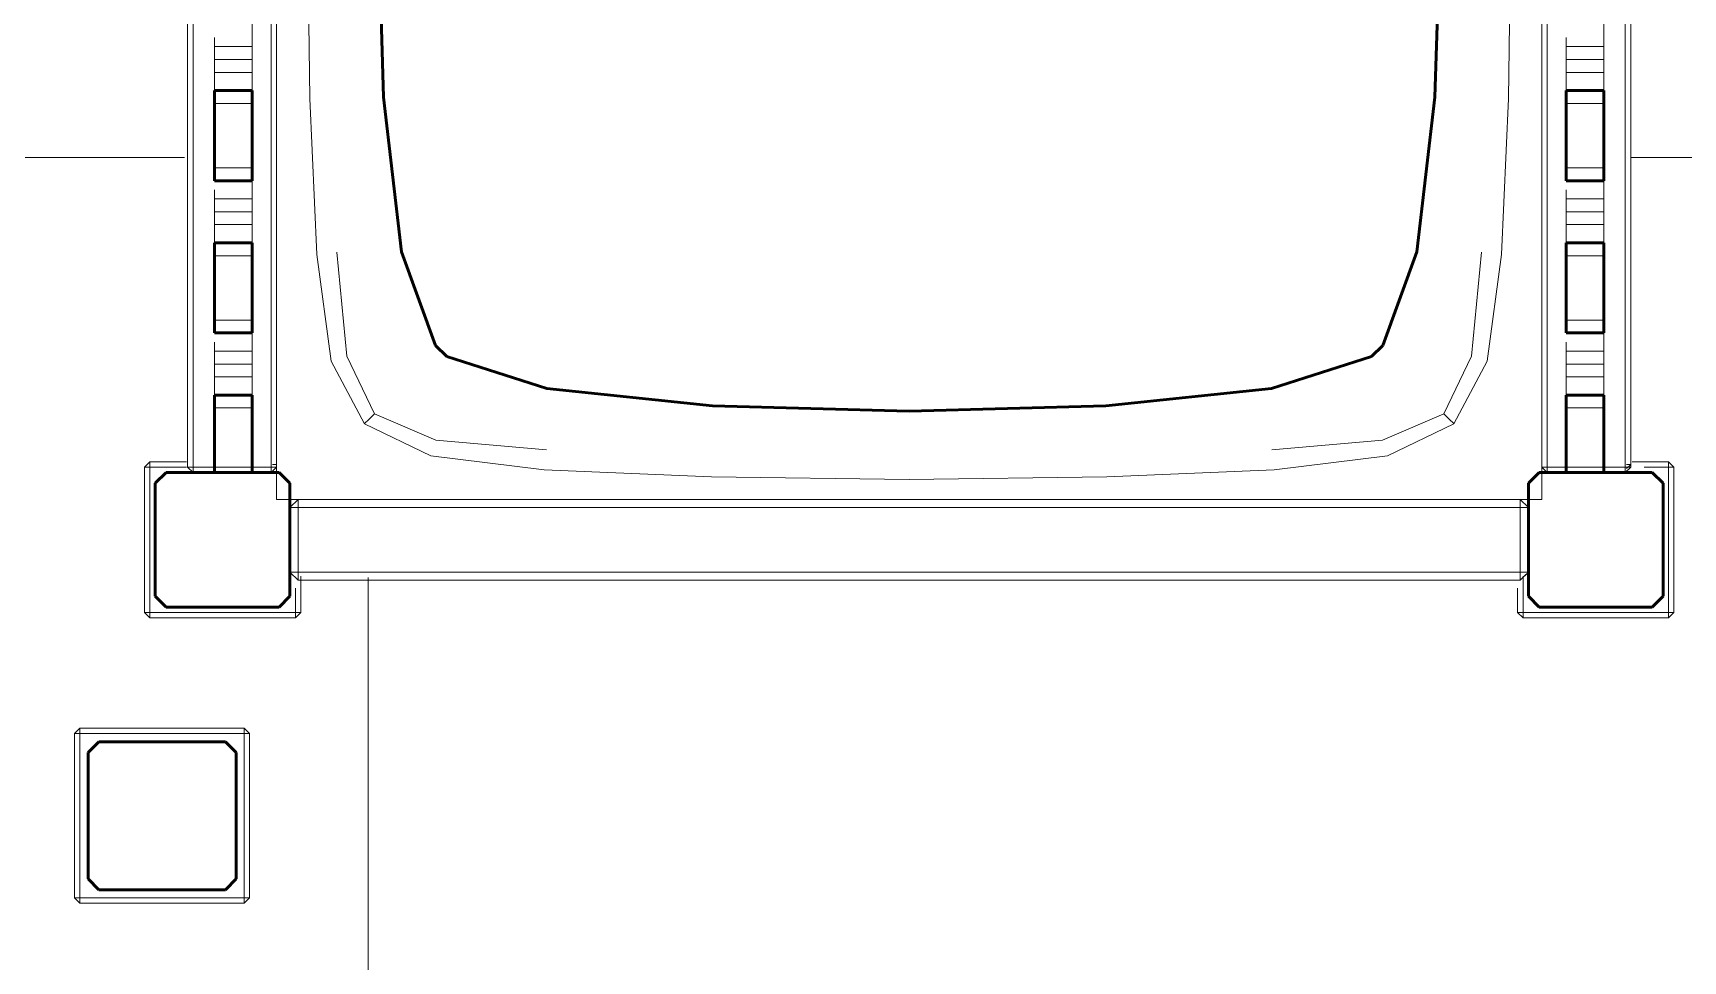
# Model space of a CAD drawing. Header units: metres. Extents: x 10 to 831, y 10 to 584.
# Drawn here: x 642.52 to 662.95, y 456.72 to 468.21 of the extents above; entities that cross this region are included whole.
import ezdxf

# ---------------------------------------------------------------- set-up
doc = ezdxf.new("R2010")
doc.units = ezdxf.units.M
doc.layers.add('CUT', color=7, linetype='Continuous', lineweight=50)
doc.layers.add('VIS', color=8, linetype='Continuous', lineweight=13)

msp = doc.modelspace()

# ---------------------------------------------------------------- linework, layer by layer
at = {"layer": 'CUT'}
for p, q in [((646.857, 467.414), (646.79, 469.683)), ((659.944, 469.683), (659.876, 467.414)), ((644.767, 467.48), (644.767, 467.496)), ((644.767, 467.496), (645.233, 467.496)), ((644.767, 467.115), (644.767, 467.48)), ((645.233, 467.496), (645.233, 467.48)), ((645.233, 467.48), (645.233, 467.115)), ((661.5, 467.48), (661.5, 467.496)), ((661.5, 467.496), (661.967, 467.496)), ((661.5, 467.115), (661.5, 467.48)), ((661.967, 467.496), (661.967, 467.48)), ((661.967, 467.48), (661.967, 467.115)), ((647.08, 465.499), (646.857, 467.414)), ((659.876, 467.414), (659.653, 465.499)), ((644.767, 466.761), (644.767, 467.115)), ((645.233, 467.115), (645.233, 466.761)), ((661.5, 466.761), (661.5, 467.115)), ((661.967, 467.115), (661.967, 466.761)), ((644.767, 466.397), (644.767, 466.761)), ((645.233, 466.761), (645.233, 466.397)), ((661.5, 466.397), (661.5, 466.761)), ((661.967, 466.761), (661.967, 466.397)), ((644.767, 466.38), (644.767, 466.397)), ((645.233, 466.397), (645.233, 466.38)), ((661.5, 466.38), (661.5, 466.397)), ((661.967, 466.397), (661.967, 466.38)), ((645.233, 466.38), (644.767, 466.38)), ((661.967, 466.38), (661.5, 466.38)), ((644.767, 465.594), (644.767, 465.611)), ((644.767, 465.611), (645.233, 465.611)), ((644.767, 465.229), (644.767, 465.594)), ((645.233, 465.611), (645.233, 465.594)), ((645.233, 465.594), (645.233, 465.229)), ((661.5, 465.594), (661.5, 465.611)), ((661.5, 465.611), (661.967, 465.611)), ((661.5, 465.229), (661.5, 465.594)), ((661.967, 465.611), (661.967, 465.594)), ((661.967, 465.594), (661.967, 465.229)), ((647.501, 464.338), (647.08, 465.499)), ((659.653, 465.499), (659.232, 464.338)), ((644.767, 464.875), (644.767, 465.229)), ((645.233, 465.229), (645.233, 464.875)), ((661.5, 464.875), (661.5, 465.229)), ((661.967, 465.229), (661.967, 464.875)), ((644.767, 464.511), (644.767, 464.875)), ((645.233, 464.875), (645.233, 464.511)), ((661.5, 464.511), (661.5, 464.875)), ((661.967, 464.875), (661.967, 464.511)), ((644.767, 464.494), (644.767, 464.511)), ((645.233, 464.494), (644.767, 464.494)), ((645.233, 464.511), (645.233, 464.494)), ((661.5, 464.494), (661.5, 464.511)), ((661.967, 464.494), (661.5, 464.494)), ((661.967, 464.511), (661.967, 464.494)), ((647.643, 464.205), (647.501, 464.338)), ((648.882, 463.805), (647.643, 464.205)), ((659.09, 464.205), (657.851, 463.805)), ((659.232, 464.338), (659.09, 464.205)), ((650.933, 463.593), (648.882, 463.805)), ((657.851, 463.805), (655.8, 463.593)), ((645.233, 463.725), (644.767, 463.725)), ((644.767, 463.725), (644.767, 463.708)), ((644.767, 463.708), (644.767, 463.614)), ((644.767, 463.614), (644.767, 463.566)), ((644.767, 463.566), (644.767, 463.216)), ((645.233, 463.708), (645.233, 463.725)), ((645.233, 463.614), (645.233, 463.708)), ((645.233, 463.566), (645.233, 463.614)), ((645.233, 463.216), (645.233, 463.566)), ((653.367, 463.528), (650.933, 463.593)), ((655.8, 463.593), (653.367, 463.528)), ((661.967, 463.725), (661.5, 463.725)), ((661.5, 463.725), (661.5, 463.708)), ((661.5, 463.708), (661.5, 463.614)), ((661.5, 463.614), (661.5, 463.566)), ((661.5, 463.566), (661.5, 463.216)), ((661.967, 463.708), (661.967, 463.725)), ((661.967, 463.614), (661.967, 463.708)), ((661.967, 463.566), (661.967, 463.614)), ((661.967, 463.216), (661.967, 463.566)), ((644.767, 463.216), (644.767, 462.767)), ((645.233, 462.767), (645.233, 463.216)), ((661.5, 463.216), (661.5, 462.767)), ((661.967, 462.767), (661.967, 463.216)), ((644.033, 462.633), (644.167, 462.767)), ((644.167, 462.767), (645.567, 462.767)), ((644.767, 462.767), (645.233, 462.767)), ((645.567, 462.767), (645.7, 462.633)), ((661.033, 462.633), (661.167, 462.767)), ((661.167, 462.767), (662.567, 462.767)), ((661.5, 462.767), (661.967, 462.767)), ((662.567, 462.767), (662.7, 462.633)), ((644.033, 461.233), (644.033, 462.633)), ((645.7, 462.633), (645.7, 461.233)), ((661.033, 461.233), (661.033, 462.633)), ((662.7, 462.633), (662.7, 461.233)), ((644.167, 461.1), (644.033, 461.233)), ((645.567, 461.1), (644.167, 461.1)), ((645.7, 461.233), (645.567, 461.1)), ((661.167, 461.1), (661.033, 461.233)), ((662.567, 461.1), (661.167, 461.1)), ((662.7, 461.233), (662.567, 461.1)), ((643.2, 459.3), (643.333, 459.433)), ((643.2, 457.733), (643.2, 459.3)), ((643.333, 459.433), (644.9, 459.433)), ((644.9, 459.433), (645.033, 459.3)), ((645.033, 459.3), (645.033, 457.733)), ((643.333, 457.6), (643.2, 457.733)), ((645.033, 457.733), (644.9, 457.6)), ((644.9, 457.6), (643.333, 457.6))]:
    msp.add_line(p, q, dxfattribs=at)
at = {"layer": 'VIS'}
for p, q in [((645.533, 477.1), (645.533, 462.433)), ((644.433, 476.7), (644.433, 462.833)), ((644.5, 462.833), (644.5, 476.7)), ((645.233, 462.767), (645.233, 476.767)), ((645.467, 476.7), (645.467, 462.833)), ((645.533, 462.833), (645.533, 476.7)), ((645.533, 476.7), (645.533, 462.833)), ((645.533, 462.867), (645.533, 476.667)), ((661.2, 476.7), (661.2, 462.833)), ((661.267, 462.833), (661.267, 476.7)), ((661.967, 462.767), (661.967, 476.767)), ((662.233, 476.7), (662.233, 462.833)), ((662.3, 476.7), (662.3, 462.833)), ((662.3, 462.833), (662.3, 476.7)), ((662.3, 476.667), (662.3, 462.867)), ((662.3, 462.867), (662.3, 476.667)), ((645.914, 469.683), (645.944, 467.4)), ((646.857, 467.414), (646.79, 469.683)), ((659.944, 469.683), (659.876, 467.414)), ((660.789, 467.4), (660.819, 469.683)), ((645.233, 468.266), (645.233, 468.04)), ((661.967, 468.266), (661.967, 468.04)), ((644.767, 468.04), (644.767, 468.153)), ((644.767, 467.881), (644.767, 468.04)), ((645.233, 468.04), (644.767, 468.04)), ((645.233, 468.04), (645.233, 467.881)), ((661.5, 468.04), (661.5, 468.153)), ((661.5, 467.881), (661.5, 468.04)), ((661.967, 468.04), (661.5, 468.04)), ((661.967, 468.04), (661.967, 467.881)), ((644.767, 467.722), (644.767, 467.881)), ((644.767, 467.881), (645.233, 467.881)), ((645.233, 467.881), (645.233, 467.722)), ((661.5, 467.722), (661.5, 467.881)), ((661.5, 467.881), (661.967, 467.881)), ((661.967, 467.881), (661.967, 467.722)), ((644.767, 467.496), (644.767, 467.722)), ((645.233, 467.722), (644.767, 467.722)), ((645.233, 467.722), (645.233, 467.496)), ((661.5, 467.496), (661.5, 467.722)), ((661.967, 467.722), (661.5, 467.722)), ((661.967, 467.722), (661.967, 467.496)), ((644.767, 467.337), (644.767, 467.496)), ((644.767, 467.496), (644.767, 467.496)), ((644.767, 467.496), (644.767, 467.496)), ((644.767, 467.496), (644.767, 467.337)), ((645.233, 467.496), (644.767, 467.496)), ((645.233, 467.496), (644.767, 467.496)), ((645.233, 467.496), (644.767, 467.496)), ((644.767, 467.496), (644.767, 467.48)), ((644.767, 467.496), (645.233, 467.496)), ((644.767, 467.115), (644.767, 467.48)), ((645.233, 467.496), (645.233, 467.496)), ((645.233, 467.496), (645.233, 467.337)), ((645.233, 467.337), (645.233, 467.496)), ((645.233, 467.496), (645.233, 467.496)), ((645.233, 467.496), (645.233, 467.48)), ((645.233, 467.115), (645.233, 467.48)), ((661.5, 467.337), (661.5, 467.496)), ((661.5, 467.496), (661.5, 467.496)), ((661.5, 467.496), (661.5, 467.496)), ((661.5, 467.496), (661.5, 467.337)), ((661.967, 467.496), (661.5, 467.496)), ((661.967, 467.496), (661.5, 467.496)), ((661.967, 467.496), (661.5, 467.496)), ((661.5, 467.496), (661.5, 467.48)), ((661.5, 467.496), (661.967, 467.496)), ((661.5, 467.115), (661.5, 467.48)), ((661.967, 467.496), (661.967, 467.496)), ((661.967, 467.496), (661.967, 467.337)), ((661.967, 467.337), (661.967, 467.496)), ((661.967, 467.496), (661.967, 467.496)), ((661.967, 467.496), (661.967, 467.48)), ((661.967, 467.115), (661.967, 467.48)), ((645.233, 467.337), (644.767, 467.337)), ((646.032, 465.466), (645.944, 467.4)), ((647.08, 465.499), (646.857, 467.414)), ((659.876, 467.414), (659.653, 465.499)), ((660.701, 465.466), (660.789, 467.4)), ((661.967, 467.337), (661.5, 467.337)), ((644.767, 466.761), (644.767, 467.115)), ((644.767, 467.074), (644.767, 466.67)), ((645.233, 467.115), (645.233, 466.761)), ((661.5, 466.761), (661.5, 467.115)), ((661.5, 467.074), (661.5, 466.67)), ((661.967, 467.115), (661.967, 466.761)), ((644.261, 466.667), (526.667, 466.667)), ((526.667, 466.667), (644.395, 466.667)), ((644.767, 466.397), (644.767, 466.761)), ((645.233, 466.397), (645.233, 466.761)), ((661.5, 466.397), (661.5, 466.761)), ((661.967, 466.397), (661.967, 466.761)), ((667.509, 466.667), (662.298, 466.667)), ((662.432, 466.667), (667.643, 466.667)), ((644.767, 466.539), (644.767, 466.38)), ((645.233, 466.539), (644.767, 466.539)), ((644.767, 466.38), (644.767, 466.397)), ((645.233, 466.539), (645.233, 466.38)), ((645.233, 466.38), (645.233, 466.539)), ((645.233, 466.38), (645.233, 466.397)), ((661.5, 466.539), (661.5, 466.38)), ((661.967, 466.539), (661.5, 466.539)), ((661.5, 466.38), (661.5, 466.397)), ((661.967, 466.539), (661.967, 466.38)), ((661.967, 466.38), (661.967, 466.539)), ((661.967, 466.38), (661.967, 466.397)), ((645.233, 466.38), (644.767, 466.38)), ((644.767, 466.38), (644.767, 466.38)), ((644.767, 466.38), (645.233, 466.38)), ((644.767, 466.155), (644.767, 466.267)), ((645.233, 466.38), (645, 466.38)), ((645.233, 466.38), (645, 466.38)), ((645.233, 466.38), (645.233, 466.38)), ((645.233, 466.38), (645.233, 466.155)), ((645.233, 466.38), (645.233, 466.38)), ((661.967, 466.38), (661.5, 466.38)), ((661.5, 466.38), (661.5, 466.38)), ((661.5, 466.38), (661.967, 466.38)), ((661.5, 466.155), (661.5, 466.267)), ((661.967, 466.38), (661.733, 466.38)), ((661.967, 466.38), (661.733, 466.38)), ((661.967, 466.38), (661.967, 466.38)), ((661.967, 466.38), (661.967, 466.155)), ((661.967, 466.38), (661.967, 466.38)), ((644.767, 465.995), (644.767, 466.155)), ((645.233, 466.155), (644.767, 466.155)), ((644.767, 465.836), (644.767, 465.995)), ((644.767, 465.995), (645.233, 465.995)), ((645.233, 466.155), (645.233, 465.995)), ((645.233, 465.995), (645.233, 465.836)), ((661.5, 465.995), (661.5, 466.155)), ((661.967, 466.155), (661.5, 466.155)), ((661.5, 465.836), (661.5, 465.995)), ((661.5, 465.995), (661.967, 465.995)), ((661.967, 466.155), (661.967, 465.995)), ((661.967, 465.995), (661.967, 465.836)), ((644.767, 465.611), (644.767, 465.836)), ((645.233, 465.836), (644.767, 465.836)), ((645.233, 465.836), (645.233, 465.611)), ((661.5, 465.611), (661.5, 465.836)), ((661.967, 465.836), (661.5, 465.836)), ((661.967, 465.836), (661.967, 465.611)), ((644.767, 465.451), (644.767, 465.611)), ((644.767, 465.611), (644.767, 465.611)), ((644.767, 465.611), (644.767, 465.611)), ((644.767, 465.611), (644.767, 465.451)), ((645.233, 465.611), (644.767, 465.611)), ((645.233, 465.611), (644.767, 465.611)), ((645.233, 465.611), (644.767, 465.611)), ((644.767, 465.611), (644.767, 465.594)), ((644.767, 465.611), (645.233, 465.611)), ((644.767, 465.229), (644.767, 465.594)), ((645.233, 465.611), (645.233, 465.611)), ((645.233, 465.611), (645.233, 465.451)), ((645.233, 465.451), (645.233, 465.611)), ((645.233, 465.611), (645.233, 465.611)), ((645.233, 465.611), (645.233, 465.594)), ((645.233, 465.229), (645.233, 465.594)), ((661.5, 465.451), (661.5, 465.611)), ((661.5, 465.611), (661.5, 465.611)), ((661.5, 465.611), (661.5, 465.611)), ((661.5, 465.611), (661.5, 465.451)), ((661.967, 465.611), (661.5, 465.611)), ((661.967, 465.611), (661.5, 465.611)), ((661.967, 465.611), (661.5, 465.611)), ((661.5, 465.611), (661.5, 465.594)), ((661.5, 465.611), (661.967, 465.611)), ((661.5, 465.229), (661.5, 465.594)), ((661.967, 465.611), (661.967, 465.611)), ((661.967, 465.611), (661.967, 465.451)), ((661.967, 465.451), (661.967, 465.611)), ((661.967, 465.611), (661.967, 465.611)), ((661.967, 465.611), (661.967, 465.594)), ((661.967, 465.229), (661.967, 465.594)), ((645.233, 465.451), (644.767, 465.451)), ((646.032, 465.466), (646.209, 464.147)), ((646.282, 465.495), (646.403, 464.208)), ((647.08, 465.499), (647.501, 464.338)), ((659.232, 464.338), (659.653, 465.499)), ((660.451, 465.495), (660.33, 464.208)), ((660.701, 465.466), (660.524, 464.147)), ((661.967, 465.451), (661.5, 465.451)), ((644.767, 464.875), (644.767, 465.229)), ((644.767, 465.19), (644.767, 464.786)), ((645.233, 465.229), (645.233, 464.875)), ((661.5, 464.875), (661.5, 465.229)), ((661.5, 465.19), (661.5, 464.786)), ((661.967, 465.229), (661.967, 464.875)), ((644.767, 464.511), (644.767, 464.875)), ((645.233, 464.511), (645.233, 464.875)), ((661.5, 464.511), (661.5, 464.875)), ((661.967, 464.511), (661.967, 464.875)), ((644.767, 464.654), (644.767, 464.494)), ((645.233, 464.654), (644.767, 464.654)), ((645.233, 464.654), (645.233, 464.494)), ((645.233, 464.494), (645.233, 464.654)), ((661.5, 464.654), (661.5, 464.494)), ((661.967, 464.654), (661.5, 464.654)), ((661.967, 464.654), (661.967, 464.494)), ((661.967, 464.494), (661.967, 464.654)), ((644.767, 464.494), (644.767, 464.511)), ((645.233, 464.494), (644.767, 464.494)), ((644.767, 464.494), (644.767, 464.494)), ((644.767, 464.494), (645.233, 464.494)), ((644.767, 464.269), (644.767, 464.382)), ((645.233, 464.494), (645, 464.494)), ((645.233, 464.494), (645, 464.494)), ((645.233, 464.494), (645.233, 464.511)), ((645.233, 464.494), (645.233, 464.494)), ((645.233, 464.494), (645.233, 464.269)), ((645.233, 464.494), (645.233, 464.494)), ((661.5, 464.494), (661.5, 464.511)), ((661.967, 464.494), (661.5, 464.494)), ((661.5, 464.494), (661.5, 464.494)), ((661.5, 464.494), (661.967, 464.494)), ((661.5, 464.269), (661.5, 464.382)), ((661.967, 464.494), (661.733, 464.494)), ((661.967, 464.494), (661.733, 464.494)), ((661.967, 464.494), (661.967, 464.511)), ((661.967, 464.494), (661.967, 464.494)), ((661.967, 464.494), (661.967, 464.269)), ((661.967, 464.494), (661.967, 464.494)), ((644.767, 464.11), (644.767, 464.269)), ((645.233, 464.269), (644.767, 464.269)), ((645.233, 464.269), (645.233, 464.11)), ((646.403, 464.208), (646.746, 463.492)), ((647.501, 464.338), (647.643, 464.205)), ((647.643, 464.205), (648.882, 463.805)), ((657.851, 463.805), (659.09, 464.205)), ((659.09, 464.205), (659.232, 464.338)), ((659.987, 463.492), (660.33, 464.208)), ((661.5, 464.11), (661.5, 464.269)), ((661.967, 464.269), (661.5, 464.269)), ((661.967, 464.269), (661.967, 464.11)), ((644.767, 463.95), (644.767, 464.11)), ((644.767, 464.11), (645.233, 464.11)), ((644.767, 463.725), (644.767, 463.95)), ((645.233, 463.95), (644.767, 463.95)), ((645.233, 464.11), (645.233, 463.95)), ((645.233, 463.95), (645.233, 463.725)), ((646.621, 463.369), (646.209, 464.147)), ((660.524, 464.147), (660.112, 463.369)), ((661.5, 463.95), (661.5, 464.11)), ((661.5, 464.11), (661.967, 464.11)), ((661.5, 463.725), (661.5, 463.95)), ((661.967, 463.95), (661.5, 463.95)), ((661.967, 464.11), (661.967, 463.95)), ((661.967, 463.95), (661.967, 463.725)), ((650.933, 463.593), (648.882, 463.805)), ((657.851, 463.805), (655.8, 463.593)), ((644.767, 463.566), (644.767, 463.725)), ((644.767, 463.725), (644.767, 463.725)), ((644.767, 463.725), (644.767, 463.725)), ((644.767, 463.725), (644.767, 463.566)), ((645.233, 463.725), (644.767, 463.725)), ((645.233, 463.725), (644.767, 463.725)), ((645.233, 463.725), (644.767, 463.725)), ((644.767, 463.725), (644.767, 463.708)), ((644.767, 463.725), (645.233, 463.725)), ((644.767, 463.708), (644.767, 463.614)), ((644.767, 463.614), (644.767, 463.566)), ((645.233, 463.566), (644.767, 463.566)), ((644.767, 463.216), (644.767, 463.566)), ((645.233, 463.725), (645.233, 463.725)), ((645.233, 463.725), (645.233, 463.566)), ((645.233, 463.566), (645.233, 463.725)), ((645.233, 463.725), (645.233, 463.725)), ((645.233, 463.725), (645.233, 463.708)), ((645.233, 463.708), (645.233, 463.614)), ((645.233, 463.614), (645.233, 463.566)), ((645.233, 463.216), (645.233, 463.566)), ((653.367, 463.528), (650.933, 463.593)), ((655.8, 463.593), (653.367, 463.528)), ((661.5, 463.566), (661.5, 463.725)), ((661.5, 463.725), (661.5, 463.725)), ((661.5, 463.725), (661.5, 463.725)), ((661.5, 463.725), (661.5, 463.566)), ((661.967, 463.725), (661.5, 463.725)), ((661.967, 463.725), (661.5, 463.725)), ((661.967, 463.725), (661.5, 463.725)), ((661.5, 463.725), (661.5, 463.708)), ((661.5, 463.725), (661.967, 463.725)), ((661.5, 463.708), (661.5, 463.614)), ((661.5, 463.614), (661.5, 463.566)), ((661.967, 463.566), (661.5, 463.566)), ((661.5, 463.216), (661.5, 463.566)), ((661.967, 463.725), (661.967, 463.725)), ((661.967, 463.725), (661.967, 463.566)), ((661.967, 463.566), (661.967, 463.725)), ((661.967, 463.725), (661.967, 463.725)), ((661.967, 463.725), (661.967, 463.708)), ((661.967, 463.708), (661.967, 463.614)), ((661.967, 463.614), (661.967, 463.566)), ((661.967, 463.216), (661.967, 463.566)), ((646.621, 463.369), (646.633, 463.381)), ((647.443, 462.974), (646.621, 463.369)), ((646.668, 463.416), (646.633, 463.381)), ((646.668, 463.416), (646.746, 463.492)), ((646.746, 463.492), (647.505, 463.165)), ((659.228, 463.165), (659.987, 463.492)), ((660.112, 463.369), (659.29, 462.974)), ((660.065, 463.416), (659.987, 463.492)), ((660.065, 463.416), (660.1, 463.381)), ((660.112, 463.369), (660.1, 463.381)), ((644.767, 463.305), (644.767, 462.767)), ((644.767, 463.216), (644.767, 462.767)), ((645.233, 463.216), (645.233, 462.767)), ((648.878, 463.046), (647.505, 463.165)), ((657.855, 463.046), (659.228, 463.165)), ((661.5, 463.305), (661.5, 462.767)), ((661.5, 463.216), (661.5, 462.767)), ((661.967, 463.216), (661.967, 462.767)), ((648.849, 462.799), (647.443, 462.974)), ((657.884, 462.799), (659.29, 462.974)), ((643.967, 462.9), (643.9, 462.833)), ((643.9, 462.833), (643.967, 462.833)), ((643.9, 462.833), (643.9, 461.033)), ((643.967, 462.833), (643.967, 462.9)), ((643.967, 462.9), (643.967, 462.867)), ((643.967, 462.9), (644.417, 462.9)), ((643.967, 462.9), (643.967, 462.9)), ((644.267, 462.9), (643.967, 462.9)), ((643.967, 461.033), (643.967, 462.833)), ((643.967, 462.833), (644.417, 462.833)), ((644.033, 462.633), (644.167, 462.767)), ((644.167, 462.767), (644.167, 462.767)), ((644.167, 462.767), (645.567, 462.767)), ((644.5, 462.833), (644.433, 462.833)), ((644.433, 462.833), (644.5, 462.767)), ((644.433, 462.833), (644.433, 462.833)), ((644.5, 462.767), (644.5, 462.833)), ((645.467, 462.833), (644.5, 462.833)), ((644.5, 462.767), (644.661, 462.767)), ((645.233, 462.767), (644.767, 462.767)), ((644.767, 462.767), (644.767, 462.767)), ((644.767, 462.767), (645.233, 462.767)), ((645.233, 462.767), (645.233, 462.767)), ((645.467, 462.767), (645.533, 462.833)), ((645.533, 462.833), (645.467, 462.833)), ((645.467, 462.833), (645.467, 462.767)), ((645.467, 462.767), (645.467, 462.767)), ((645.533, 462.867), (645.483, 462.867)), ((645.533, 462.833), (645.5, 462.8)), ((645.533, 462.833), (645.533, 462.833)), ((645.567, 462.767), (645.567, 462.767)), ((645.7, 462.633), (645.567, 462.767)), ((648.849, 462.799), (650.919, 462.711)), ((657.884, 462.799), (655.814, 462.711)), ((661.033, 462.633), (661.167, 462.767)), ((661.167, 462.767), (661.167, 462.767)), ((661.167, 462.767), (662.567, 462.767)), ((661.2, 462.433), (661.2, 462.833)), ((661.267, 462.833), (661.2, 462.833)), ((661.2, 462.833), (661.267, 462.767)), ((661.2, 462.833), (661.2, 462.833)), ((661.267, 462.767), (661.267, 462.833)), ((662.233, 462.833), (661.267, 462.833)), ((661.267, 462.767), (661.428, 462.767)), ((661.967, 462.767), (661.5, 462.767)), ((661.5, 462.767), (661.5, 462.767)), ((661.5, 462.767), (661.967, 462.767)), ((661.967, 462.767), (661.967, 462.767)), ((662.233, 462.767), (662.3, 462.833)), ((662.3, 462.833), (662.233, 462.833)), ((662.233, 462.833), (662.233, 462.767)), ((662.233, 462.767), (662.233, 462.767)), ((662.3, 462.867), (662.25, 462.867)), ((662.3, 462.867), (662.25, 462.817)), ((662.3, 462.833), (662.267, 462.8)), ((662.3, 462.867), (662.3, 462.867)), ((662.3, 462.833), (662.3, 462.833)), ((662.767, 462.9), (662.317, 462.9)), ((662.467, 462.9), (662.767, 462.9)), ((662.467, 462.833), (662.767, 462.833)), ((662.567, 462.767), (662.567, 462.767)), ((662.7, 462.633), (662.567, 462.767)), ((662.833, 462.833), (662.767, 462.9)), ((662.767, 462.9), (662.767, 462.833)), ((662.767, 462.9), (662.833, 462.833)), ((662.767, 462.9), (662.767, 462.9)), ((662.767, 462.833), (662.833, 462.833)), ((662.767, 462.833), (662.767, 461.033)), ((662.833, 462.833), (662.8, 462.833)), ((662.833, 462.833), (662.833, 462.833)), ((662.833, 462.833), (662.833, 461.033)), ((662.833, 461.033), (662.833, 462.833)), ((644.033, 462.633), (644.033, 462.633)), ((644.033, 461.233), (644.033, 462.633)), ((645.7, 462.633), (645.7, 462.633)), ((645.7, 462.633), (645.7, 461.233)), ((650.919, 462.711), (653.367, 462.681)), ((653.367, 462.681), (655.814, 462.711)), ((661.033, 462.633), (661.033, 462.633)), ((661.033, 461.233), (661.033, 462.633)), ((661.2, 462.7), (661.2, 462.433)), ((662.7, 462.633), (662.7, 462.633)), ((662.7, 462.633), (662.7, 461.233)), ((645.533, 462.433), (661.2, 462.433)), ((645.8, 462.433), (645.7, 462.333)), ((645.7, 462.333), (645.8, 462.333)), ((645.7, 462.333), (645.7, 461.533)), ((645.8, 462.333), (645.8, 462.433)), ((645.8, 462.433), (645.8, 462.433)), ((660.933, 462.433), (645.8, 462.433)), ((645.8, 462.333), (660.933, 462.333)), ((645.8, 461.533), (645.8, 462.333)), ((661.033, 462.333), (660.933, 462.433)), ((660.933, 462.433), (660.933, 462.333)), ((660.933, 462.333), (661.033, 462.333)), ((660.933, 462.333), (660.933, 461.533)), ((661.033, 462.333), (660.983, 462.333)), ((661.033, 462.333), (661.033, 462.333)), ((661.033, 461.533), (661.033, 462.333)), ((661.033, 462.333), (661.033, 461.533)), ((661.2, 462.433), (661.065, 462.433)), ((661.2, 462.433), (661.2, 462.433)), ((661.033, 462.233), (661.033, 462.233)), ((645.8, 461.533), (645.7, 461.533)), ((645.7, 461.533), (645.8, 461.433)), ((645.7, 461.533), (645.7, 461.533)), ((645.8, 461.433), (645.8, 461.533)), ((660.933, 461.533), (645.8, 461.533)), ((660.933, 461.433), (661.033, 461.533)), ((661.033, 461.533), (660.933, 461.533)), ((660.933, 461.533), (660.933, 461.433)), ((661.033, 461.533), (660.983, 461.483)), ((661.033, 461.633), (661.033, 461.633)), ((661.033, 461.533), (661.033, 461.533)), ((645.767, 461.333), (645.767, 461.033)), ((645.8, 461.433), (660.933, 461.433)), ((645.833, 461.033), (645.833, 461.483)), ((645.833, 461.333), (645.833, 461.033)), ((646.667, 433.867), (646.667, 461.467)), ((646.667, 461.333), (646.667, 433.733)), ((660.9, 461.333), (660.9, 461.033)), ((660.933, 461.433), (660.933, 461.433)), ((660.967, 461.033), (660.967, 461.483)), ((644.033, 461.233), (644.033, 461.233)), ((644.167, 461.1), (644.033, 461.233)), ((644.167, 461.1), (644.167, 461.1)), ((645.567, 461.1), (644.167, 461.1)), ((645.7, 461.233), (645.567, 461.1)), ((645.567, 461.1), (645.567, 461.1)), ((645.7, 461.233), (645.7, 461.233)), ((661.033, 461.233), (661.033, 461.233)), ((661.167, 461.1), (661.033, 461.233)), ((661.167, 461.1), (661.167, 461.1)), ((662.567, 461.1), (661.167, 461.1)), ((662.7, 461.233), (662.567, 461.1)), ((662.567, 461.1), (662.567, 461.1)), ((662.7, 461.233), (662.7, 461.233)), ((643.967, 461.033), (643.9, 461.033)), ((643.9, 461.033), (643.967, 460.967)), ((643.9, 461.033), (643.9, 461.033)), ((643.967, 460.967), (643.967, 461.033)), ((645.767, 461.033), (643.967, 461.033)), ((643.967, 460.967), (645.767, 460.967)), ((645.767, 460.967), (645.833, 461.033)), ((645.833, 461.033), (645.767, 461.033)), ((645.767, 461.033), (645.767, 460.967)), ((645.767, 460.967), (645.767, 460.967)), ((645.833, 461.033), (645.8, 461)), ((645.833, 461.033), (645.833, 461.033)), ((660.967, 461.033), (660.9, 461.033)), ((660.9, 461.033), (660.967, 460.967)), ((660.9, 461.033), (660.9, 461.033)), ((660.967, 460.967), (660.967, 461.033)), ((662.767, 461.033), (660.967, 461.033)), ((660.967, 460.967), (662.767, 460.967)), ((662.767, 460.967), (662.833, 461.033)), ((662.833, 461.033), (662.767, 461.033)), ((662.767, 461.033), (662.767, 460.967)), ((662.767, 460.967), (662.767, 460.967)), ((662.833, 461.033), (662.8, 461)), ((662.833, 461.033), (662.833, 461.033)), ((643.1, 459.6), (643.033, 459.533)), ((643.033, 459.533), (643.1, 459.533)), ((643.033, 459.533), (643.033, 457.5)), ((643.1, 459.533), (643.1, 459.6)), ((643.1, 459.6), (643.1, 459.567)), ((643.1, 459.6), (643.1, 459.6)), ((643.1, 459.6), (645.133, 459.6)), ((645.133, 459.6), (643.1, 459.6)), ((643.1, 459.533), (645.133, 459.533)), ((643.1, 457.5), (643.1, 459.533)), ((645.2, 459.533), (645.133, 459.6)), ((645.133, 459.6), (645.133, 459.533)), ((645.133, 459.6), (645.2, 459.533)), ((645.133, 459.6), (645.133, 459.6)), ((645.133, 459.533), (645.2, 459.533)), ((645.133, 459.533), (645.133, 457.5)), ((645.2, 459.533), (645.167, 459.533)), ((645.2, 457.5), (645.2, 459.533)), ((645.2, 459.533), (645.2, 459.533)), ((645.2, 459.533), (645.2, 457.5)), ((643.2, 459.3), (643.333, 459.433)), ((643.2, 459.3), (643.2, 459.3)), ((643.2, 457.733), (643.2, 459.3)), ((643.333, 459.433), (643.333, 459.433)), ((643.333, 459.433), (644.9, 459.433)), ((644.9, 459.433), (644.9, 459.433)), ((644.9, 459.433), (645.033, 459.3)), ((645.033, 459.3), (645.033, 459.3)), ((645.033, 459.3), (645.033, 457.733)), ((643.2, 457.733), (643.2, 457.733)), ((643.2, 457.733), (643.333, 457.6)), ((645.033, 457.733), (644.9, 457.6)), ((645.033, 457.733), (645.033, 457.733)), ((643.1, 457.5), (643.033, 457.5)), ((643.033, 457.5), (643.1, 457.433)), ((643.033, 457.5), (643.033, 457.5)), ((643.1, 457.433), (643.1, 457.5)), ((645.133, 457.5), (643.1, 457.5)), ((643.1, 457.433), (645.133, 457.433)), ((643.333, 457.6), (643.333, 457.6)), ((644.9, 457.6), (643.333, 457.6)), ((644.9, 457.6), (644.9, 457.6)), ((645.133, 457.5), (645.133, 457.433)), ((645.133, 457.433), (645.2, 457.5)), ((645.2, 457.5), (645.133, 457.5)), ((645.133, 457.433), (645.133, 457.433)), ((645.2, 457.5), (645.167, 457.467)), ((645.2, 457.5), (645.2, 457.5))]:
    msp.add_line(p, q, dxfattribs=at)

doc.saveas('drawing.dxf')
